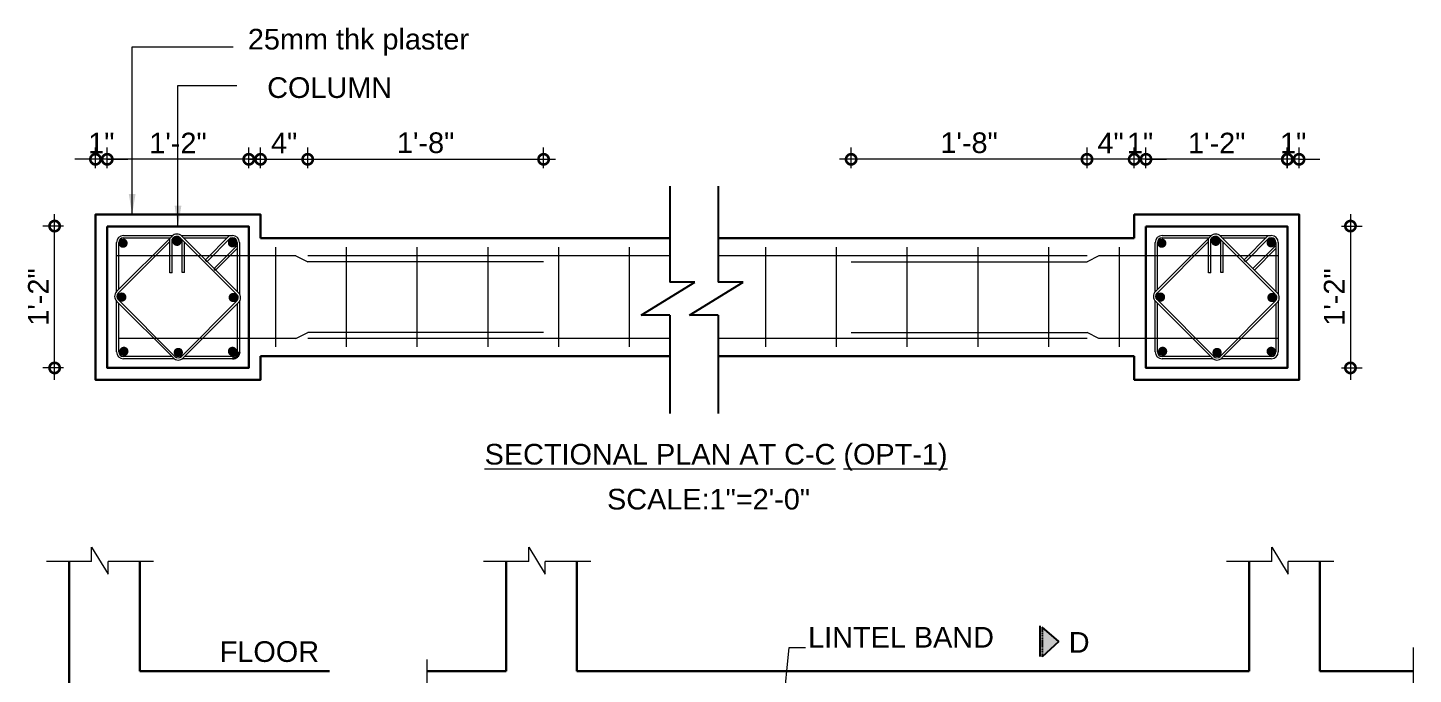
# Model space of a CAD drawing. Header units: inches. Extents: x -412 to 2766, y -9590 to -2111.
# Drawn here: x 1214.5 to 1543.4, y -8436.7 to -8283.3 of the extents above; entities that cross this region are included whole.
import ezdxf

# ---------------------------------------------------------------- set-up
doc = ezdxf.new("R2010")
doc.units = ezdxf.units.IN
doc.header["$LTSCALE"] = 0.5
doc.header["$MEASUREMENT"] = 0
doc.header["$PDMODE"] = 66
doc.linetypes.add('DASHED2', pattern=[0.375, 0.25, -0.125])
doc.layers.add('Boundries', color=240, linetype='Continuous')
doc.layers.add('break line', color=142, linetype='Continuous')
for name, color, linetype, lineweight in [('DIM', 180, 'Continuous', 5), ('rebar', 140, 'Continuous', 13), ('REN', 242, 'Continuous', 30), ('STIRRUPS', 14, 'Continuous', 18), ('TEXT', 220, 'Continuous', 9), ('wall', 20, 'Continuous', 40)]:
    doc.layers.add(name, color=color, linetype=linetype, lineweight=lineweight)
doc.styles.add('1-96', font='arial.ttf', dxfattribs={"height": 7})
doc.dimstyles.new('1-96', dxfattribs={"dimtxt": 7, "dimasz": 7, "dimexe": 4, "dimexo": 1, "dimgap": 2, "dimtad": 1, "dimdec": 0, "dimzin": 0, "dimdsep": 46, "dimlunit": 4, "dimtxsty": '1-96', "dimblk": 'DOTSMALL', "dimcen": 3, "dimdle": 4, "dimclrd": 256, "dimclre": 256, "dimclrt": 6, "dimadec": 0, "dimazin": 0, "dimtfac": 1, "dimtdec": 0, "dimtix": 1, "dimtofl": 0, "dimtmove": 1, "dimatfit": 3, "dimfxl": 3, "dimfxlon": 1, "dimtolj": 1, "dimtzin": 0, "dimlwd": -1, "dimlwe": -1, "dimarcsym": 0})
doc.dimstyles.new('4 times', dxfattribs={"dimtxt": 7, "dimasz": 7, "dimexe": 4, "dimexo": 1, "dimgap": 2, "dimtad": 1, "dimdec": 0, "dimlfac": 0.25, "dimzin": 0, "dimdsep": 46, "dimlunit": 4, "dimtxsty": '1-96', "dimblk": 'DOTSMALL', "dimcen": 3, "dimdle": 4, "dimclrd": 256, "dimclre": 256, "dimclrt": 6, "dimadec": 0, "dimazin": 0, "dimtfac": 1, "dimtdec": 0, "dimtix": 1, "dimtofl": 0, "dimtmove": 1, "dimatfit": 3, "dimfxl": 3, "dimfxlon": 1, "dimtolj": 1, "dimtzin": 0, "dimlwd": -1, "dimlwe": -1, "dimarcsym": 0})

# ---------------------------------------------------------------- blocks, each defined once
blk = doc.blocks.new('_DOTSMALL')
at = {"color": 0, "linetype": 'ByBlock', "const_width": 0.5}
blk.add_lwpolyline([(-0.0625, 0, 1), (0.0625, 0, 1)], format="xyb", close=True, dxfattribs=at)
blk = doc.blocks.new('TRI')
at = {"layer": 'break line'}
blk.add_hatch(color=256, dxfattribs=at).paths.add_polyline_path([(33.6, 0), (16.1, 18.5), (0, 0)])
at = {"layer": 'break line', "linetype": 'DASHED2'}
blk.add_line((0, 0), (33.6, 0), dxfattribs=at)
at = {"layer": 'break line'}
for points in [[(16.1, 18.5), (0, 0)], [(16.1, 18.5), (33.6, 0)]]:
    blk.add_lwpolyline(points, dxfattribs=at)
blk = doc.blocks.new('*D1055')
at = {"layer": 'Defpoints', "color": 0, "linetype": 'Continuous', "transparency": 16777216}
for p in [(734.73, 608.15), (718.73, 581.41), (734.73, 573.41)]:
    blk.add_point(p, dxfattribs=at)
at = {"layer": 'DIM', "transparency": 16777216}
for p, q in [((718.73, 605.15), (718.73, 612.15)), ((734.73, 605.15), (734.73, 612.15)), ((714.73, 608.15), (738.73, 608.15))]:
    blk.add_line(p, q, dxfattribs=at)
at = {"layer": 'DIM', "linetype": 'Continuous', "transparency": 16777216, "xscale": 7, "yscale": 7, "zscale": 7, "rotation": 180}
blk.add_blockref('_DOTSMALL', (718.73, 608.15), dxfattribs=at)
at = {"layer": 'DIM', "linetype": 'Continuous', "transparency": 16777216, "xscale": 7, "yscale": 7, "zscale": 7}
blk.add_blockref('_DOTSMALL', (734.73, 608.15), dxfattribs=at)
at = {"layer": 'DIM', "color": 6, "linetype": 'Continuous', "transparency": 16777216, "insert": (726.73, 613.65), "char_height": 7, "attachment_point": 5, "style": '1-96'}
blk.add_mtext('\\A1;4"', dxfattribs=at)
blk = doc.blocks.new('*D1056')
at = {"layer": 'Defpoints', "color": 0, "linetype": 'Continuous', "transparency": 16777216}
for p in [(814.73, 608.15), (734.73, 573.41), (814.73, 573.41)]:
    blk.add_point(p, dxfattribs=at)
at = {"layer": 'DIM', "transparency": 16777216}
for p, q in [((734.73, 605.15), (734.73, 612.15)), ((814.73, 605.15), (814.73, 612.15)), ((730.73, 608.15), (818.73, 608.15))]:
    blk.add_line(p, q, dxfattribs=at)
at = {"layer": 'DIM', "linetype": 'Continuous', "transparency": 16777216, "xscale": 7, "yscale": 7, "zscale": 7, "rotation": 180}
blk.add_blockref('_DOTSMALL', (734.73, 608.15), dxfattribs=at)
at = {"layer": 'DIM', "linetype": 'Continuous', "transparency": 16777216, "xscale": 7, "yscale": 7, "zscale": 7}
blk.add_blockref('_DOTSMALL', (814.73, 608.15), dxfattribs=at)
at = {"layer": 'DIM', "color": 6, "linetype": 'Continuous', "transparency": 16777216, "insert": (774.73, 613.72), "char_height": 7, "attachment_point": 5, "style": '1-96'}
blk.add_mtext('\\A1;1\'-8"', dxfattribs=at)
blk = doc.blocks.new('*D1057')
at = {"layer": 'Defpoints', "color": 0, "linetype": 'Continuous', "transparency": 16777216}
for p in [(1019.05, 608.15), (1019.05, 585.41), (1067.05, 585.41)]:
    blk.add_point(p, dxfattribs=at)
at = {"layer": 'DIM', "transparency": 16777216}
for p, q in [((1019.05, 605.15), (1019.05, 612.15)), ((1067.05, 605.15), (1067.05, 612.15)), ((1071.05, 608.15), (1015.05, 608.15))]:
    blk.add_line(p, q, dxfattribs=at)
at = {"layer": 'DIM', "linetype": 'Continuous', "transparency": 16777216, "xscale": 7, "yscale": 7, "zscale": 7, "rotation": 180}
blk.add_blockref('_DOTSMALL', (1019.05, 608.15), dxfattribs=at)
at = {"layer": 'DIM', "linetype": 'Continuous', "transparency": 16777216, "xscale": 7, "yscale": 7, "zscale": 7}
blk.add_blockref('_DOTSMALL', (1067.05, 608.15), dxfattribs=at)
at = {"layer": 'DIM', "color": 6, "linetype": 'Continuous', "transparency": 16777216, "insert": (1043.05, 613.66), "char_height": 7, "attachment_point": 5, "style": '1-96'}
blk.add_mtext('\\A1;1\'-2"', dxfattribs=at)
blk = doc.blocks.new('*D1058')
at = {"layer": 'Defpoints', "color": 0, "linetype": 'Continuous', "transparency": 16777216}
for p in [(1019.05, 608.15), (1019.05, 585.41), (1015.05, 581.41)]:
    blk.add_point(p, dxfattribs=at)
at = {"layer": 'DIM', "transparency": 16777216}
for p, q in [((1015.05, 605.15), (1015.05, 612.15)), ((1019.05, 605.15), (1019.05, 612.15)), ((1015.05, 608.15), (1008.05, 608.15)), ((1019.05, 608.15), (1026.05, 608.15))]:
    blk.add_line(p, q, dxfattribs=at)
at = {"layer": 'DIM', "linetype": 'Continuous', "transparency": 16777216, "xscale": 7, "yscale": 7, "zscale": 7}
blk.add_blockref('_DOTSMALL', (1015.05, 608.15), dxfattribs=at)
at = {"layer": 'DIM', "linetype": 'Continuous', "transparency": 16777216, "xscale": 7, "yscale": 7, "zscale": 7, "rotation": 180}
blk.add_blockref('_DOTSMALL', (1019.05, 608.15), dxfattribs=at)
at = {"layer": 'DIM', "color": 6, "linetype": 'Continuous', "transparency": 16777216, "insert": (1017.05, 613.66), "char_height": 7, "attachment_point": 5, "style": '1-96'}
blk.add_mtext('\\A1;1"', dxfattribs=at)
blk = doc.blocks.new('*D1059')
at = {"layer": 'Defpoints', "color": 0, "linetype": 'Continuous', "transparency": 16777216}
for p in [(999.05, 608.15), (1015.05, 581.51), (999.05, 573.41)]:
    blk.add_point(p, dxfattribs=at)
at = {"layer": 'DIM', "transparency": 16777216}
for p, q in [((999.05, 605.15), (999.05, 612.15)), ((1015.05, 605.15), (1015.05, 612.15)), ((1019.05, 608.15), (995.05, 608.15))]:
    blk.add_line(p, q, dxfattribs=at)
at = {"layer": 'DIM', "linetype": 'Continuous', "transparency": 16777216, "xscale": 7, "yscale": 7, "zscale": 7, "rotation": 180}
blk.add_blockref('_DOTSMALL', (999.05, 608.15), dxfattribs=at)
at = {"layer": 'DIM', "linetype": 'Continuous', "transparency": 16777216, "xscale": 7, "yscale": 7, "zscale": 7}
blk.add_blockref('_DOTSMALL', (1015.05, 608.15), dxfattribs=at)
at = {"layer": 'DIM', "color": 6, "linetype": 'Continuous', "transparency": 16777216, "insert": (1007.05, 613.65), "char_height": 7, "attachment_point": 5, "style": '1-96'}
blk.add_mtext('\\A1;4"', dxfattribs=at)
blk = doc.blocks.new('*D1060')
at = {"layer": 'Defpoints', "color": 0, "linetype": 'Continuous', "transparency": 16777216}
for p in [(919.05, 608.15), (919.05, 573.41), (999.05, 573.51)]:
    blk.add_point(p, dxfattribs=at)
at = {"layer": 'DIM', "transparency": 16777216}
for p, q in [((919.05, 605.15), (919.05, 612.15)), ((999.05, 605.15), (999.05, 612.15)), ((1003.05, 608.15), (915.05, 608.15))]:
    blk.add_line(p, q, dxfattribs=at)
at = {"layer": 'DIM', "linetype": 'Continuous', "transparency": 16777216, "xscale": 7, "yscale": 7, "zscale": 7, "rotation": 180}
blk.add_blockref('_DOTSMALL', (919.05, 608.15), dxfattribs=at)
at = {"layer": 'DIM', "linetype": 'Continuous', "transparency": 16777216, "xscale": 7, "yscale": 7, "zscale": 7}
blk.add_blockref('_DOTSMALL', (999.05, 608.15), dxfattribs=at)
at = {"layer": 'DIM', "color": 6, "linetype": 'Continuous', "transparency": 16777216, "insert": (959.05, 613.72), "char_height": 7, "attachment_point": 5, "style": '1-96'}
blk.add_mtext('\\A1;1\'-8"', dxfattribs=at)
blk = doc.blocks.new('*D1052')
at = {"layer": 'Defpoints', "color": 0, "linetype": 'Continuous', "transparency": 16777216}
for p in [(666.73, 608.15), (666.73, 585.41), (714.73, 585.41)]:
    blk.add_point(p, dxfattribs=at)
at = {"layer": 'DIM', "transparency": 16777216}
for p, q in [((666.73, 605.15), (666.73, 612.15)), ((714.73, 605.15), (714.73, 612.15)), ((718.73, 608.15), (662.73, 608.15))]:
    blk.add_line(p, q, dxfattribs=at)
at = {"layer": 'DIM', "linetype": 'Continuous', "transparency": 16777216, "xscale": 7, "yscale": 7, "zscale": 7, "rotation": 180}
blk.add_blockref('_DOTSMALL', (666.73, 608.15), dxfattribs=at)
at = {"layer": 'DIM', "linetype": 'Continuous', "transparency": 16777216, "xscale": 7, "yscale": 7, "zscale": 7}
blk.add_blockref('_DOTSMALL', (714.73, 608.15), dxfattribs=at)
at = {"layer": 'DIM', "color": 6, "linetype": 'Continuous', "transparency": 16777216, "insert": (690.73, 613.66), "char_height": 7, "attachment_point": 5, "style": '1-96'}
blk.add_mtext('\\A1;1\'-2"', dxfattribs=at)
blk = doc.blocks.new('*D1061')
at = {"layer": 'Defpoints', "color": 0, "linetype": 'Continuous', "transparency": 16777216}
for p in [(648.88, 585.51), (666.73, 585.51), (666.73, 537.41)]:
    blk.add_point(p, dxfattribs=at)
at = {"layer": 'DIM', "transparency": 16777216}
for p, q in [((648.88, 533.41), (648.88, 589.51)), ((651.88, 585.51), (644.88, 585.51)), ((651.88, 537.41), (644.88, 537.41))]:
    blk.add_line(p, q, dxfattribs=at)
at = {"layer": 'DIM', "linetype": 'Continuous', "transparency": 16777216, "xscale": 7, "yscale": 7, "zscale": 7}
for p, rotation in [((648.88, 585.51), 90), ((648.88, 537.41), 270)]:
    blk.add_blockref('_DOTSMALL', p, dxfattribs=dict(at, rotation=rotation))
at = {"layer": 'DIM', "color": 6, "linetype": 'Continuous', "transparency": 16777216, "insert": (643.37, 561.46), "char_height": 7, "width": 5.3218, "attachment_point": 5, "rotation": 90, "style": '1-96'}
blk.add_mtext('\\A1;1\'-2"', dxfattribs=at)
blk = doc.blocks.new('*D1062')
at = {"layer": 'Defpoints', "color": 0, "linetype": 'Continuous', "transparency": 16777216}
for p in [(1067.05, 585.51), (1067.05, 537.41), (1088.41, 537.41)]:
    blk.add_point(p, dxfattribs=at)
at = {"layer": 'DIM', "transparency": 16777216}
for p, q in [((1088.41, 589.51), (1088.41, 533.41)), ((1085.41, 585.51), (1092.41, 585.51)), ((1085.41, 537.41), (1092.41, 537.41))]:
    blk.add_line(p, q, dxfattribs=at)
at = {"layer": 'DIM', "linetype": 'Continuous', "transparency": 16777216, "xscale": 7, "yscale": 7, "zscale": 7}
for p, rotation in [((1088.41, 585.51), 90), ((1088.41, 537.41), 270)]:
    blk.add_blockref('_DOTSMALL', p, dxfattribs=dict(at, rotation=rotation))
at = {"layer": 'DIM', "color": 6, "linetype": 'Continuous', "transparency": 16777216, "insert": (1082.89, 561.46), "char_height": 7, "width": 5.7824, "attachment_point": 5, "rotation": 90, "style": '1-96'}
blk.add_mtext('\\A1;1\'-2"', dxfattribs=at)
blk = doc.blocks.new('*D1053')
at = {"layer": 'Defpoints', "color": 0, "linetype": 'Continuous', "transparency": 16777216}
for p in [(1070.98, 608.15), (1070.98, 585.41), (1066.98, 546.17)]:
    blk.add_point(p, dxfattribs=at)
at = {"layer": 'DIM', "transparency": 16777216}
for p, q in [((1066.98, 605.15), (1066.98, 612.15)), ((1070.98, 605.15), (1070.98, 612.15)), ((1066.98, 608.15), (1059.98, 608.15)), ((1070.98, 608.15), (1077.98, 608.15))]:
    blk.add_line(p, q, dxfattribs=at)
at = {"layer": 'DIM', "linetype": 'Continuous', "transparency": 16777216, "xscale": 7, "yscale": 7, "zscale": 7}
blk.add_blockref('_DOTSMALL', (1066.98, 608.15), dxfattribs=at)
at = {"layer": 'DIM', "linetype": 'Continuous', "transparency": 16777216, "xscale": 7, "yscale": 7, "zscale": 7, "rotation": 180}
blk.add_blockref('_DOTSMALL', (1070.98, 608.15), dxfattribs=at)
at = {"layer": 'DIM', "color": 6, "linetype": 'Continuous', "transparency": 16777216, "insert": (1068.98, 613.66), "char_height": 7, "attachment_point": 5, "style": '1-96'}
blk.add_mtext('\\A1;1"', dxfattribs=at)
blk = doc.blocks.new('*D1054')
at = {"layer": 'Defpoints', "color": 0, "linetype": 'Continuous', "transparency": 16777216}
for p in [(662.73, 608.15), (662.73, 585.41), (666.73, 546.17)]:
    blk.add_point(p, dxfattribs=at)
at = {"layer": 'DIM', "transparency": 16777216}
for p, q in [((662.73, 605.15), (662.73, 612.15)), ((666.73, 605.15), (666.73, 612.15)), ((662.73, 608.15), (655.73, 608.15)), ((666.73, 608.15), (673.73, 608.15))]:
    blk.add_line(p, q, dxfattribs=at)
at = {"layer": 'DIM', "linetype": 'Continuous', "transparency": 16777216, "xscale": 7, "yscale": 7, "zscale": 7}
blk.add_blockref('_DOTSMALL', (662.73, 608.15), dxfattribs=at)
at = {"layer": 'DIM', "linetype": 'Continuous', "transparency": 16777216, "xscale": 7, "yscale": 7, "zscale": 7, "rotation": 180}
blk.add_blockref('_DOTSMALL', (666.73, 608.15), dxfattribs=at)
at = {"layer": 'DIM', "color": 6, "linetype": 'Continuous', "transparency": 16777216, "insert": (664.73, 613.66), "char_height": 7, "attachment_point": 5, "style": '1-96'}
blk.add_mtext('\\A1;1"', dxfattribs=at)
blk = doc.blocks.new('A$C777F0A80')
at = {"layer": 'break line', "ltscale": 200}
for points in [[(857.55, 598.99), (857.55, 566.49)], [(873.95, 598.99), (873.95, 566.49)], [(847.84, 555.29), (866.06, 566.49)], [(866.06, 566.49), (857.55, 566.49)], [(864.23, 555.29), (882.46, 566.49)], [(882.46, 566.49), (873.95, 566.49)], [(857.55, 555.29), (847.84, 555.29)], [(857.55, 555.29), (857.55, 522)], [(873.95, 555.29), (864.23, 555.29)], [(873.95, 555.29), (873.95, 522)]]:
    blk.add_lwpolyline(points, dxfattribs=at)
at = {"layer": 'break line'}
blk.add_lwpolyline([(983.15, 439.59), (983.15, 449.94)], dxfattribs=at)
at = {"layer": 'DIM', "ltscale": 200}
for points in [[(661.42, 471.72), (661.42, 476.58)], [(661.42, 476.58), (667.02, 467.46)], [(809.71, 476.58), (815.31, 467.46)], [(809.71, 471.72), (809.71, 476.58)], [(1061.71, 471.72), (1061.71, 476.58)], [(1061.71, 476.58), (1067.31, 467.46)], [(661.42, 471.72), (646.12, 471.72)], [(667.02, 467.46), (667.02, 471.72)], [(682.47, 471.72), (667.02, 471.72)], [(809.71, 471.72), (794.4, 471.72)], [(830.75, 471.72), (815.31, 471.72)], [(815.31, 467.46), (815.31, 471.72)], [(1061.71, 471.72), (1046.4, 471.72)], [(1067.31, 467.46), (1067.31, 471.72)], [(1082.75, 471.72), (1067.31, 471.72)], [(1109.73, 442.67), (1109.73, 426.42)], [(775.18, 438.52), (775.18, 423.07)]]:
    blk.add_lwpolyline(points, dxfattribs=at)
at = {"layer": 'rebar', "ltscale": 50}
for p, q in [((730.73, 575.41), (669.86, 575.41)), ((730.73, 575.41), (734.73, 573.41)), ((857.55, 575.41), (734.73, 575.41)), ((814.73, 573.41), (734.73, 573.41)), ((999.05, 575.41), (873.95, 575.41)), ((919.05, 573.41), (999.05, 573.41)), ((1003.05, 575.41), (999.05, 573.41)), ((1063.92, 575.41), (1003.05, 575.41)), ((730.73, 547.41), (670.64, 547.41)), ((730.73, 547.41), (734.73, 549.41)), ((814.73, 549.41), (734.73, 549.41)), ((857.55, 547.41), (734.73, 547.41)), ((999.05, 547.41), (873.95, 547.41)), ((919.05, 549.41), (999.05, 549.41)), ((1003.05, 547.41), (999.05, 549.41)), ((1063.92, 547.41), (1003.05, 547.41))]:
    blk.add_line(p, q, dxfattribs=at)
at = {"layer": 'rebar', "ltscale": 50, "const_width": 1.57}
for points in [[(671.32, 579.71, 1), (672.88, 579.71, 1)], [(689.84, 579.8, 1), (690.95, 580.91, 1)], [(708.42, 579.84, 1), (709.99, 579.84, 1)], [(1023.64, 579.71, 1), (1025.21, 579.71, 1)], [(1042.17, 579.8, 1), (1043.27, 580.91, 1)], [(1060.74, 579.84, 1), (1062.31, 579.84, 1)], [(671.12, 560.88, 1), (672.22, 561.98, 1)], [(708.91, 560.73, 1), (710.02, 561.84, 1)], [(1023.44, 560.88, 1), (1024.54, 561.98, 1)], [(1061.23, 560.73, 1), (1062.34, 561.84, 1)], [(671.59, 543.03, 1), (673.16, 543.03, 1)], [(690.28, 542.1, 1), (691.39, 543.21, 1)], [(708.42, 543.03, 1), (709.99, 543.03, 1)], [(1023.92, 543.03, 1), (1025.48, 543.03, 1)], [(1042.6, 542.1, 1), (1043.71, 543.21, 1)], [(1060.74, 543.03, 1), (1062.31, 543.03, 1)]]:
    blk.add_lwpolyline(points, format="xyb", close=True, dxfattribs=at)
at = {"layer": 'REN', "ltscale": 50}
blk.add_line((703.5, 570.56), (702.95, 571.11), dxfattribs=at)
for radius in [2.35, 1.57]:
    blk.add_arc((709.25, 542.89), radius, 270, 0, dxfattribs=at)
at = {"layer": 'STIRRUPS', "ltscale": 50}
for p, q in [((669.86, 563.26), (669.86, 579.93)), ((669.92, 563.33), (688.71, 582.11)), ((670.48, 562.77), (687.98, 580.28)), ((670.64, 564.05), (670.64, 579.93)), ((672.21, 582.28), (688.9, 582.28)), ((672.21, 581.5), (688.09, 581.5)), ((687.98, 569.65), (687.98, 581.39)), ((688.76, 569.65), (688.76, 581.06)), ((691.47, 581.56), (710.7, 562.33)), ((691.84, 582.28), (709.25, 582.28)), ((692.03, 582.11), (711.26, 562.88)), ((692.15, 569.76), (692.15, 580.89)), ((692.64, 581.5), (707.44, 581.5)), ((692.93, 569.76), (692.93, 580.1)), ((699.92, 573.98), (708.23, 582.28)), ((700.48, 573.43), (708.55, 581.5)), ((702.95, 571.11), (710.82, 578.98)), ((708.55, 581.5), (709.25, 581.5)), ((710.82, 579.93), (710.82, 563.32)), ((711.6, 579.93), (711.6, 562.45)), ((723.79, 578.31), (723.79, 544.57)), ((747.79, 578.31), (747.79, 544.57)), ((771.79, 578.31), (771.79, 544.57)), ((795.79, 578.31), (795.79, 544.57)), ((819.79, 578.31), (819.79, 544.57)), ((843.79, 578.31), (843.79, 544.57)), ((889.99, 578.31), (889.99, 544.57)), ((913.99, 578.31), (913.99, 544.57)), ((937.99, 578.31), (937.99, 544.57)), ((961.99, 578.31), (961.99, 544.57)), ((985.99, 578.31), (985.99, 544.57)), ((1009.99, 578.31), (1009.99, 544.57)), ((1022.18, 563.26), (1022.18, 579.93)), ((1022.24, 563.33), (1041.03, 582.11)), ((1022.8, 562.77), (1040.3, 580.28)), ((1022.96, 564.05), (1022.96, 579.93)), ((1024.53, 582.28), (1041.22, 582.28)), ((1024.53, 581.5), (1040.42, 581.5)), ((1040.3, 569.65), (1040.3, 581.39)), ((1041.09, 569.65), (1041.09, 581.06)), ((1043.8, 581.56), (1063.03, 562.33)), ((1044.16, 582.28), (1061.57, 582.28)), ((1044.35, 582.11), (1063.58, 562.88)), ((1044.47, 569.76), (1044.47, 580.89)), ((1044.96, 581.5), (1059.77, 581.5)), ((1045.25, 569.76), (1045.25, 580.1)), ((1052.25, 573.98), (1060.55, 582.28)), ((1052.8, 573.43), (1060.87, 581.5)), ((1055.27, 571.11), (1063.14, 578.98)), ((1060.87, 581.5), (1061.57, 581.5)), ((1063.14, 579.93), (1063.14, 563.32)), ((1063.92, 579.93), (1063.92, 562.45)), ((700.48, 573.43), (699.92, 573.98)), ((703.5, 570.56), (710.82, 577.88)), ((1052.8, 573.43), (1052.25, 573.98)), ((1055.82, 570.56), (1063.14, 577.88)), ((688.76, 569.65), (687.98, 569.65)), ((692.93, 569.76), (692.15, 569.76)), ((1041.09, 569.65), (1040.3, 569.65)), ((1045.25, 569.76), (1044.47, 569.76)), ((1055.82, 570.56), (1055.27, 571.11)), ((669.86, 542.89), (669.86, 560.07)), ((689.15, 540.78), (669.92, 560.01)), ((689.71, 541.33), (670.48, 560.56)), ((670.64, 542.89), (670.64, 559.29)), ((710.7, 560.11), (691.92, 541.33)), ((711.26, 559.56), (692.47, 540.78)), ((711.6, 559.99), (711.6, 542.89)), ((1022.18, 542.89), (1022.18, 560.07)), ((1041.47, 540.78), (1022.24, 560.01)), ((1042.03, 541.33), (1022.8, 560.56)), ((1022.96, 542.89), (1022.96, 559.29)), ((1063.03, 560.11), (1044.24, 541.33)), ((1063.58, 559.56), (1044.8, 540.78)), ((1063.92, 559.99), (1063.92, 542.89)), ((710.82, 559.12), (710.82, 542.89)), ((1063.14, 559.12), (1063.14, 542.89)), ((688.61, 541.33), (672.21, 541.33)), ((689.43, 540.54), (672.21, 540.54)), ((709.25, 540.54), (692.2, 540.54)), ((709.25, 541.33), (693.02, 541.33)), ((1040.93, 541.33), (1024.53, 541.33)), ((1041.75, 540.54), (1024.53, 540.54)), ((1061.57, 540.54), (1044.52, 540.54)), ((1061.57, 541.33), (1045.34, 541.33))]:
    blk.add_line(p, q, dxfattribs=at)
for centre, radius, start, end in [((690.37, 580.45), 2.35, 45, 135), ((1042.69, 580.45), 2.35, 45, 135), ((672.21, 579.93), 2.35, 90, 180), ((672.21, 579.93), 1.57, 90, 180), ((690.3, 580.3), 1.72, 47.0972, 153.6343), ((709.25, 579.93), 2.35, 0, 90), ((709.25, 579.93), 1.57, 0, 90), ((1024.53, 579.93), 2.35, 90, 180), ((1024.53, 579.93), 1.57, 90, 180), ((1042.63, 580.3), 1.72, 47.0972, 153.6343), ((1061.57, 579.93), 2.35, 0, 90), ((1061.57, 579.93), 1.57, 0, 90), ((671.58, 561.67), 2.35, 135, 225), ((671.58, 561.67), 1.57, 135, 225), ((709.6, 561.22), 1.57, 315, 38.8373), ((709.6, 561.22), 2.35, 315, 45), ((1023.9, 561.67), 2.35, 135, 225), ((1023.9, 561.67), 1.57, 135, 225), ((1061.92, 561.22), 1.57, 315, 38.8373), ((1061.92, 561.22), 2.35, 315, 45), ((672.21, 542.89), 2.35, 180, 270), ((672.21, 542.89), 1.57, 180, 270), ((690.81, 542.44), 2.35, 225, 315), ((690.81, 542.44), 1.57, 225, 315), ((1024.53, 542.89), 2.35, 180, 270), ((1024.53, 542.89), 1.57, 180, 270), ((1043.14, 542.44), 2.35, 225, 315), ((1043.14, 542.44), 1.57, 225, 315), ((1061.57, 542.89), 2.35, 270, 0), ((1061.57, 542.89), 1.57, 270, 0)]:
    blk.add_arc(centre, radius, start, end, dxfattribs=at)
at = {"layer": 'wall', "lineweight": 30}
for p, q in [((718.73, 581.41), (857.55, 581.41)), ((873.95, 581.41), (1015.05, 581.41)), ((718.73, 541.41), (857.55, 541.41)), ((873.95, 541.41), (1015.05, 541.41))]:
    blk.add_line(p, q, dxfattribs=at)
for points in [[(718.73, 541.41), (718.73, 533.41), (662.73, 533.41), (662.73, 589.41), (718.73, 589.41), (718.73, 581.41)], [(1015.05, 581.41), (1015.05, 589.41), (1071.05, 589.41), (1071.05, 533.41), (1015.05, 533.41), (1015.05, 541.41)], [(653.77, 471.72), (653.77, 434.55)], [(677.77, 471.72), (677.77, 434.55)], [(802.05, 471.72), (802.05, 434.55)], [(826.05, 471.72), (826.05, 434.55)], [(1054.05, 471.72), (1054.05, 434.55)], [(1078.05, 471.72), (1078.05, 434.55)], [(653.77, 434.55), (653.77, 150.88)], [(677.77, 434.55), (742.12, 434.55)], [(775.18, 434.55), (802.05, 434.55)], [(826.05, 434.55), (1054.05, 434.55)], [(1078.05, 434.55), (1109.73, 434.55)]]:
    blk.add_lwpolyline(points, dxfattribs=at)
for points in [[(666.73, 585.41), (714.73, 585.41), (714.73, 537.41), (666.73, 537.41)], [(1019.05, 585.41), (1067.05, 585.41), (1067.05, 537.41), (1019.05, 537.41)]]:
    blk.add_lwpolyline(points, close=True, dxfattribs=at)
at = {"layer": 'break line', "xscale": 0.3000000000029104, "yscale": 0.3000000000029104, "zscale": 0.3000000000029104, "rotation": 270}
blk.add_blockref('TRI', (983.89, 449.53), dxfattribs=at)
at = {"layer": 'TEXT', "style": '1-96'}
for s, p in [('SCALE:1"=2\'-0"', (836.25, 489.41)), ('LINTEL BAND', (904.46, 442.59)), ('D', (992.87, 440.85)), ('FLOOR', (704.89, 437.73))]:
    blk.add_text(s, height=7, dxfattribs=at).set_placement(p)
at = {"layer": 'TEXT', "char_height": 7, "style": '1-96'}
for s, insert, width, attachment_point in [('25mm thk plaster', (789.43, 652.39), 86.5, 3), ('COLUMN', (763.36, 635.96), 86.5, 3), ('{\\LSECTIONAL PLAN AT\\fArial|b0|i0|c162|p34; \\fArial|b0|i0|c0|p34;C\\fArial|b0|i0|c162|p34;-\\fArial|b0|i0|c0|p34;C (OPT-1)}', (794.73, 511.65), 268, 1)]:
    blk.add_mtext(s, dxfattribs=dict(at, insert=insert, width=width, attachment_point=attachment_point))
at = {"layer": 'DIM', "linetype": 'Continuous'}
for base, p1, p2, picture, middle in [((662.73, 608.15), (666.73, 546.17), (662.73, 585.41), '*D1054', (664.73, 613.66)), ((734.73, 608.15), (718.73, 581.41), (734.73, 573.41), '*D1055', (726.73, 613.65)), ((814.73, 608.15), (734.73, 573.41), (814.73, 573.41), '*D1056', (774.73, 613.72)), ((919.05, 608.15), (999.05, 573.51), (919.05, 573.41), '*D1060', (959.05, 613.72)), ((999.05, 608.15), (1015.05, 581.51), (999.05, 573.41), '*D1059', (1007.05, 613.65)), ((1019.05, 608.15), (1015.05, 581.41), (1019.05, 585.41), '*D1058', (1017.05, 613.66)), ((1070.98, 608.15), (1066.98, 546.17), (1070.98, 585.41), '*D1053', (1068.98, 613.66))]:
    dim = blk.add_linear_dim(base=base, p1=p1, p2=p2, dimstyle='4 times', dxfattribs=at)
    dim.commit()
    dim.dimension.update_dxf_attribs({"geometry": picture, "text_midpoint": middle})
for base, p1, p2, picture, middle in [((666.73, 608.15), (714.73, 585.41), (666.73, 585.41), '*D1052', (690.73, 613.66)), ((1019.05, 608.15), (1067.05, 585.41), (1019.05, 585.41), '*D1057', (1043.05, 613.66))]:
    dim = blk.add_linear_dim(base=base, p1=p1, p2=p2, text='1\'-2"', dimstyle='4 times', dxfattribs=at)
    dim.commit()
    dim.dimension.update_dxf_attribs({"geometry": picture, "text_midpoint": middle})
for base, p1, p2, picture, middle in [((648.88, 585.51), (666.73, 537.41), (666.73, 585.51), '*D1061', (643.37, 561.46)), ((1088.41, 537.41), (1067.05, 585.51), (1067.05, 537.41), '*D1062', (1082.89, 561.46))]:
    dim = blk.add_linear_dim(base=base, p1=p1, p2=p2, angle=90, text='1\'-2"', dimstyle='4 times', dxfattribs=at)
    dim.commit()
    dim.dimension.update_dxf_attribs({"geometry": picture, "text_midpoint": middle})
for points in [[(675.18, 589.41), (675.18, 646.27), (709.43, 646.27)], [(690.73, 585.41), (690.73, 633.13), (710.69, 633.13)]]:
    blk.add_leader(points, dimstyle='1-96', dxfattribs=at)
at = {"layer": 'DIM'}
blk.add_leader([(891.45, 376.55), (898.06, 442.59), (903.58, 442.59)], dimstyle='1-96', override={"dimtxsty": '1-96'}, dxfattribs=at)

msp = doc.modelspace()

# ---------------------------------------------------------------- block references
at = {"layer": 'Boundries', "xscale": 0.69984, "yscale": 0.69984, "zscale": 0.69984}
msp.add_blockref('A$C777F0A80', (766.82, -8740.1), dxfattribs=at)

doc.saveas('drawing.dxf')
